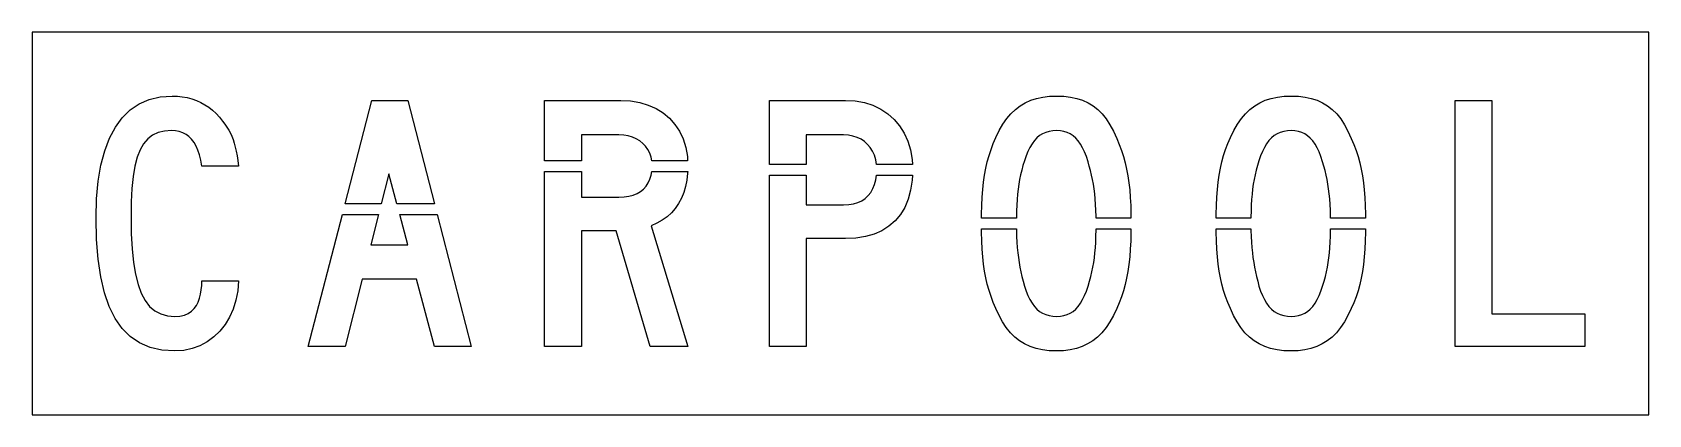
# Model space of a CAD drawing. Extents: x 0 to 76, y 0 to 18.
import ezdxf

# ---------------------------------------------------------------- set-up
doc = ezdxf.new("R2010")
doc.units = 0
doc.layers.add('CUT', color=7, linetype='Continuous')
doc.layers.add('OUTSIDE', color=1, linetype='Continuous')

msp = doc.modelspace()

# ---------------------------------------------------------------- linework, layer by layer
at = {"layer": 'CUT'}
for points in [[(7.7868, 12.447), (7.7004, 12.6441), (7.602, 12.8168), (7.4904, 12.9664), (7.3644, 13.0916), (7.2264, 13.1936), (7.0752, 13.2725), (6.9096, 13.3293), (6.7296, 13.3617), (6.5376, 13.3733), (6.2076, 13.3501), (5.9148, 13.2806), (5.6544, 13.1612), (5.4288, 12.9872), (5.2332, 12.7577), (5.0688, 12.4678), (4.9332, 12.1154), (4.8252, 11.698), (4.7436, 11.211), (4.686, 10.6522), (4.6536, 10.018), (4.6428, 9.3049), (4.6548, 8.5119), (4.6932, 7.8), (4.758, 7.167), (4.8504, 6.6093), (4.9704, 6.127), (5.1216, 5.7154), (5.3028, 5.3733), (5.5152, 5.0986), (5.7612, 4.8887), (6.0408, 4.7414), (6.3552, 4.6557), (6.7056, 4.6267), (6.9432, 4.6429), (7.1496, 4.6904), (7.3296, 4.767), (7.482, 4.869), (7.6104, 4.9942), (7.716, 5.1403), (7.8012, 5.3038), (7.866, 5.4823), (7.914, 5.6736), (7.9452, 5.8742), (7.9632, 6.0829), (7.9692, 6.2951), (9.6948, 6.2951), (9.66, 5.8278), (9.576, 5.3872), (9.4476, 4.9733), (9.276, 4.5907), (9.0648, 4.2417), (8.8164, 3.9299), (8.5332, 3.6586), (8.22, 3.429), (7.8768, 3.2458), (7.5084, 3.1113), (7.1172, 3.0278), (6.7056, 3), (6.0936, 3.0417), (5.5392, 3.167), (5.0436, 3.378), (4.6032, 3.6748), (4.2192, 4.0586), (3.8904, 4.5304), (3.6132, 5.0904), (3.39, 5.742), (3.2184, 6.4829), (3.096, 7.3177), (3.024, 8.2441), (3, 9.2643), (3.0252, 10.1641), (3.102, 10.9884), (3.228, 11.7397), (3.4044, 12.4145), (3.63, 13.0139), (3.906, 13.5357), (4.23, 13.9797), (4.6032, 14.3449), (5.0256, 14.6301), (5.496, 14.8354), (6.0132, 14.9594), (6.5796, 15), (6.8184, 14.9919), (7.0524, 14.9664), (7.2792, 14.9246), (7.4988, 14.8667), (7.7124, 14.7913), (7.9164, 14.7009), (8.112, 14.593), (8.298, 14.4701), (8.4744, 14.331), (8.64, 14.1768), (8.7948, 14.0064), (8.9376, 13.8209), (9.0468, 13.6794), (9.1452, 13.5403), (9.2328, 13.3988), (9.312, 13.2539), (9.3804, 13.1043), (9.4428, 12.9467), (9.4968, 12.7774), (9.5448, 12.5977), (9.588, 12.4017), (9.6276, 12.1896), (9.6624, 11.9577), (9.6948, 11.7049), (7.9692, 11.7049), (7.92, 11.9774), (7.86, 12.2243)], [(17.6509, 14.7971), (18.9077, 9.9223), (17.1421, 9.9223), (16.7665, 11.3397), (16.4086, 9.9223), (14.7093, 9.9223), (15.9661, 14.7971)], [(28.7101, 12.7728), (28.5637, 12.891), (28.3993, 12.9896), (28.2181, 13.0672), (28.0201, 13.1241), (27.8089, 13.1577), (27.5833, 13.1693), (25.8145, 13.1693), (25.8145, 11.9559), (24.0889, 11.9559), (24.0889, 14.7971), (27.6673, 14.7971), (28.1281, 14.7716), (28.5589, 14.6986), (28.9597, 14.5768), (29.3281, 14.411), (29.6617, 14.2023), (29.9569, 13.953), (30.2137, 13.6643), (30.4273, 13.3386), (30.5989, 12.978), (30.7225, 12.5838), (30.7993, 12.1594), (30.8112, 11.9559), (29.1215, 11.9559), (29.0905, 12.1246), (29.0281, 12.3113), (28.9429, 12.4829), (28.8361, 12.6371)], [(39.401, 12.5699), (39.275, 12.7229), (39.1286, 12.8539), (38.9642, 12.9652), (38.783, 13.0533), (38.585, 13.1171), (38.3738, 13.1565), (38.1482, 13.1693), (36.3794, 13.1693), (36.3794, 11.7727), (34.6538, 11.7727), (34.6538, 14.7971), (38.2322, 14.7971), (38.693, 14.7704), (39.1238, 14.6916), (39.5246, 14.5629), (39.893, 14.3878), (40.2266, 14.1664), (40.5218, 13.902), (40.7786, 13.5971), (40.9922, 13.2539), (41.1638, 12.8748), (41.2874, 12.462), (41.3642, 12.0168), (41.3778, 11.7727), (39.693, 11.7727), (39.6926, 11.7791), (39.6554, 12.0017), (39.593, 12.2093), (39.5078, 12.3983)], [(49.9755, 10.1583), (49.9527, 10.4006), (49.9239, 10.6325), (49.8891, 10.8539), (49.8495, 11.0696), (49.8051, 11.2806), (49.7547, 11.4881), (49.6995, 11.6968), (49.6395, 11.909), (49.5615, 12.1513), (49.4775, 12.3704), (49.3851, 12.5664), (49.2855, 12.7403), (49.1775, 12.8922), (49.0599, 13.022), (48.9351, 13.131), (48.8007, 13.2191), (48.6567, 13.2875), (48.5031, 13.3351), (48.3387, 13.3641), (48.1659, 13.3733), (47.9823, 13.3641), (47.8107, 13.3351), (47.6499, 13.2875), (47.5011, 13.2214), (47.3619, 13.1345), (47.2335, 13.0278), (47.1147, 12.9003), (47.0055, 12.753), (46.9047, 12.5838), (46.8111, 12.3936), (46.7271, 12.1826), (46.6491, 11.9496), (46.5807, 11.7281), (46.5195, 11.509), (46.4667, 11.291), (46.4199, 11.0707), (46.3815, 10.847), (46.3491, 10.6174), (46.3239, 10.3786), (46.3035, 10.1293), (46.2891, 9.8672), (46.2783, 9.589), (46.2723, 9.2945), (46.2721, 9.251), (44.6302, 9.251), (44.6319, 9.4464), (44.6439, 9.8499), (44.6631, 10.2336), (44.6907, 10.5977), (44.7291, 10.9455), (44.7759, 11.2783), (44.8335, 11.5971), (44.9031, 11.9043), (44.9835, 12.2012), (45.0771, 12.4899), (45.1827, 12.7716), (45.3027, 13.0475), (45.4647, 13.3768), (45.6375, 13.6725), (45.8211, 13.9368), (46.0167, 14.1687), (46.2255, 14.3704), (46.4499, 14.5432), (46.6899, 14.6858), (46.9455, 14.8017), (47.2203, 14.8899), (47.5143, 14.9525), (47.8299, 14.9884), (48.1659, 15), (48.5019, 14.9884), (48.8163, 14.9513), (49.1091, 14.8887), (49.3839, 14.8006), (49.6383, 14.6835), (49.8759, 14.5374), (50.0967, 14.3623), (50.3019, 14.1571), (50.4927, 13.9194), (50.6691, 13.6493), (50.8335, 13.3455), (50.9871, 13.007), (51.1059, 12.7229), (51.2115, 12.4377), (51.3051, 12.1501), (51.3855, 11.8557), (51.4551, 11.5542), (51.5127, 11.2423), (51.5607, 10.9177), (51.5979, 10.578), (51.6255, 10.2209), (51.6459, 9.8441), (51.6567, 9.4441), (51.6583, 9.251), (50.016, 9.251), (50.0151, 9.3339), (50.0079, 9.6272), (49.9947, 9.9009)], [(60.9807, 10.4006), (60.9519, 10.6325), (60.9171, 10.8539), (60.8775, 11.0696), (60.8331, 11.2806), (60.7827, 11.4881), (60.7275, 11.6968), (60.6675, 11.909), (60.5895, 12.1513), (60.5055, 12.3704), (60.4131, 12.5664), (60.3135, 12.7403), (60.2055, 12.8922), (60.0879, 13.022), (59.9631, 13.131), (59.8287, 13.2191), (59.6847, 13.2875), (59.5311, 13.3351), (59.3667, 13.3641), (59.1939, 13.3733), (59.0103, 13.3641), (58.8387, 13.3351), (58.6779, 13.2875), (58.5291, 13.2214), (58.3899, 13.1345), (58.2615, 13.0278), (58.1427, 12.9003), (58.0335, 12.753), (57.9327, 12.5838), (57.8391, 12.3936), (57.7551, 12.1826), (57.6771, 11.9496), (57.6087, 11.7281), (57.5475, 11.509), (57.4947, 11.291), (57.4479, 11.0707), (57.4095, 10.847), (57.3771, 10.6174), (57.3519, 10.3786), (57.3315, 10.1293), (57.3171, 9.8672), (57.3063, 9.589), (57.3003, 9.2945), (57.3002, 9.251), (55.6583, 9.251), (55.6599, 9.4464), (55.6719, 9.8499), (55.6911, 10.2336), (55.7187, 10.5977), (55.7571, 10.9455), (55.8039, 11.2783), (55.8615, 11.5971), (55.9311, 11.9043), (56.0115, 12.2012), (56.1051, 12.4899), (56.2107, 12.7716), (56.3307, 13.0475), (56.4927, 13.3768), (56.6655, 13.6725), (56.8491, 13.9368), (57.0447, 14.1687), (57.2535, 14.3704), (57.4779, 14.5432), (57.7179, 14.6858), (57.9735, 14.8017), (58.2483, 14.8899), (58.5423, 14.9525), (58.8579, 14.9884), (59.1939, 15), (59.5299, 14.9884), (59.8443, 14.9513), (60.1371, 14.8887), (60.4119, 14.8006), (60.6663, 14.6835), (60.9039, 14.5374), (61.1247, 14.3623), (61.3299, 14.1571), (61.5207, 13.9194), (61.6971, 13.6493), (61.8615, 13.3455), (62.0151, 13.007), (62.1339, 12.7229), (62.2395, 12.4377), (62.3331, 12.1501), (62.4135, 11.8557), (62.4831, 11.5542), (62.5407, 11.2423), (62.5887, 10.9177), (62.6259, 10.578), (62.6535, 10.2209), (62.6739, 9.8441), (62.6847, 9.4441), (62.6864, 9.251), (61.0441, 9.251), (61.0431, 9.3339), (61.0359, 9.6272), (61.0227, 9.9009), (61.0035, 10.1583)], [(73, 4.7484), (73, 3.2029), (66.8956, 3.2029), (66.8956, 14.7971), (68.6212, 14.7971), (68.6212, 4.7484)], [(25.8145, 10.2406), (27.5833, 10.2406), (27.8257, 10.2522), (28.0501, 10.2846), (28.2529, 10.338), (28.4365, 10.4122), (28.5997, 10.5072), (28.7413, 10.622), (28.8625, 10.7565), (28.9621, 10.9096), (29.0401, 11.0823), (29.0965, 11.2725), (29.1259, 11.4539), (30.8168, 11.4539), (30.8137, 11.3675), (30.7765, 11.0452), (30.7153, 10.7403), (30.6301, 10.4528), (30.5209, 10.1849), (30.3889, 9.9357), (30.2317, 9.7072), (30.0517, 9.4997), (29.8489, 9.3142), (29.6221, 9.1519), (29.3713, 9.0128), (29.0989, 8.898), (30.8257, 3.2029), (29.0569, 3.2029), (27.4573, 8.6545), (25.8145, 8.6545), (25.8145, 3.2029), (24.0889, 3.2029), (24.0889, 11.4539), (25.8145, 11.4539)], [(39.9494, 8.6614), (39.5786, 8.4991), (39.1682, 8.382), (38.7194, 8.3113), (38.2322, 8.2881), (36.3794, 8.2881), (36.3794, 3.2029), (34.6538, 3.2029), (34.6538, 11.2707), (36.3794, 11.2707), (36.3794, 9.8742), (38.1482, 9.8742), (38.3906, 9.887), (38.615, 9.9252), (38.8178, 9.9867), (39.0014, 10.0725), (39.1646, 10.1803), (39.3062, 10.3125), (39.4274, 10.4655), (39.527, 10.6406), (39.605, 10.8354), (39.6614, 11.0522), (39.6926, 11.2707), (41.3778, 11.2707), (41.3666, 11.0336), (41.297, 10.5675), (41.1806, 10.142), (41.021, 9.7583), (40.817, 9.4186), (40.5698, 9.1217), (40.2794, 8.8701)], [(16.2819, 9.4203), (15.9241, 8.0029), (17.6509, 8.0029), (17.2752, 9.4203), (19.0371, 9.4203), (20.6401, 3.2029), (18.9133, 3.2029), (18.0709, 6.3762), (15.5029, 6.3762), (14.7025, 3.2029), (12.9769, 3.2029), (14.5798, 9.4203)], [(51.4551, 6.4307), (51.3855, 6.127), (51.3051, 5.8336), (51.2115, 5.5484), (51.1059, 5.269), (50.9871, 4.993), (50.8335, 4.6626), (50.6667, 4.3646), (50.4867, 4.098), (50.2923, 3.8614), (50.0835, 3.6551), (49.8603, 3.4777), (49.6203, 3.3293), (49.3647, 3.2087), (49.0923, 3.1159), (48.8019, 3.051), (48.4923, 3.0128), (48.1659, 3), (47.8191, 3.0128), (47.4975, 3.051), (47.1975, 3.1159), (46.9179, 3.2087), (46.6587, 3.3293), (46.4187, 3.4777), (46.1955, 3.6551), (45.9879, 3.8614), (45.7971, 4.098), (45.6195, 4.3646), (45.4551, 4.6626), (45.3027, 4.993), (45.1827, 5.2771), (45.0771, 5.5623), (44.9835, 5.851), (44.9031, 6.1455), (44.8335, 6.4481), (44.7759, 6.7623), (44.7291, 7.0904), (44.6907, 7.4336), (44.6631, 7.7965), (44.6439, 8.1791), (44.6319, 8.5872), (44.6305, 8.749), (46.2729, 8.749), (46.2735, 8.6754), (46.2807, 8.3901), (46.2939, 8.1212), (46.3131, 7.8672), (46.3371, 7.6261), (46.3659, 7.393), (46.3995, 7.167), (46.4391, 6.9455), (46.4835, 6.7252), (46.5339, 6.5049), (46.5891, 6.2812), (46.6491, 6.0504), (46.7271, 5.8174), (46.8111, 5.6064), (46.9047, 5.4162), (47.0055, 5.247), (47.1147, 5.0997), (47.2335, 4.9722), (47.3619, 4.8655), (47.5011, 4.7786), (47.6499, 4.7125), (47.8107, 4.6649), (47.9823, 4.6359), (48.1659, 4.6267), (48.3387, 4.6359), (48.5031, 4.6649), (48.6567, 4.7125), (48.8007, 4.7786), (48.9351, 4.8655), (49.0599, 4.9722), (49.1775, 5.0997), (49.2855, 5.247), (49.3851, 5.4162), (49.4775, 5.6064), (49.5615, 5.8174), (49.6395, 6.0504), (49.7091, 6.28), (49.7691, 6.5026), (49.8231, 6.7206), (49.8687, 6.9386), (49.9071, 7.1577), (49.9395, 7.3826), (49.9647, 7.6168), (49.9851, 7.8614), (50.0007, 8.1212), (50.0103, 8.3994), (50.0163, 8.6974), (50.0166, 8.749), (51.658, 8.749), (51.6567, 8.5861), (51.6459, 8.1768), (51.6255, 7.7907), (51.5979, 7.4243), (51.5607, 7.0777), (51.5127, 6.7472)], [(62.4135, 6.127), (62.3331, 5.8336), (62.2395, 5.5484), (62.1339, 5.269), (62.0151, 4.993), (61.8615, 4.6626), (61.6947, 4.3646), (61.5147, 4.098), (61.3203, 3.8614), (61.1115, 3.6551), (60.8883, 3.4777), (60.6483, 3.3293), (60.3927, 3.2087), (60.1203, 3.1159), (59.8299, 3.051), (59.5203, 3.0128), (59.1939, 3), (58.8471, 3.0128), (58.5255, 3.051), (58.2255, 3.1159), (57.9459, 3.2087), (57.6867, 3.3293), (57.4467, 3.4777), (57.2235, 3.6551), (57.0159, 3.8614), (56.8251, 4.098), (56.6475, 4.3646), (56.4831, 4.6626), (56.3307, 4.993), (56.2107, 5.2771), (56.1051, 5.5623), (56.0115, 5.851), (55.9311, 6.1455), (55.8615, 6.4481), (55.8039, 6.7623), (55.7571, 7.0904), (55.7187, 7.4336), (55.6911, 7.7965), (55.6719, 8.1791), (55.6599, 8.5872), (55.6586, 8.749), (57.301, 8.749), (57.3015, 8.6754), (57.3087, 8.3901), (57.3219, 8.1212), (57.3411, 7.8672), (57.3651, 7.6261), (57.3939, 7.393), (57.4275, 7.167), (57.4671, 6.9455), (57.5115, 6.7252), (57.5619, 6.5049), (57.6171, 6.2812), (57.6771, 6.0504), (57.7551, 5.8174), (57.8391, 5.6064), (57.9327, 5.4162), (58.0335, 5.247), (58.1427, 5.0997), (58.2615, 4.9722), (58.3899, 4.8655), (58.5291, 4.7786), (58.6779, 4.7125), (58.8387, 4.6649), (59.0103, 4.6359), (59.1939, 4.6267), (59.3667, 4.6359), (59.5311, 4.6649), (59.6847, 4.7125), (59.8287, 4.7786), (59.9631, 4.8655), (60.0879, 4.9722), (60.2055, 5.0997), (60.3135, 5.247), (60.4131, 5.4162), (60.5055, 5.6064), (60.5895, 5.8174), (60.6675, 6.0504), (60.7371, 6.28), (60.7971, 6.5026), (60.8511, 6.7206), (60.8967, 6.9386), (60.9351, 7.1577), (60.9675, 7.3826), (60.9927, 7.6168), (61.0131, 7.8614), (61.0287, 8.1212), (61.0383, 8.3994), (61.0443, 8.6974), (61.0447, 8.749), (62.6861, 8.749), (62.6847, 8.5861), (62.6739, 8.1768), (62.6535, 7.7907), (62.6259, 7.4243), (62.5887, 7.0777), (62.5407, 6.7472), (62.4831, 6.4307)]]:
    msp.add_lwpolyline(points, close=True, dxfattribs=at)
at = {"layer": 'OUTSIDE'}
msp.add_lwpolyline([(0, 0), (76, 0), (76, 18), (0, 18)], close=True, dxfattribs=at)

doc.saveas('drawing.dxf')
